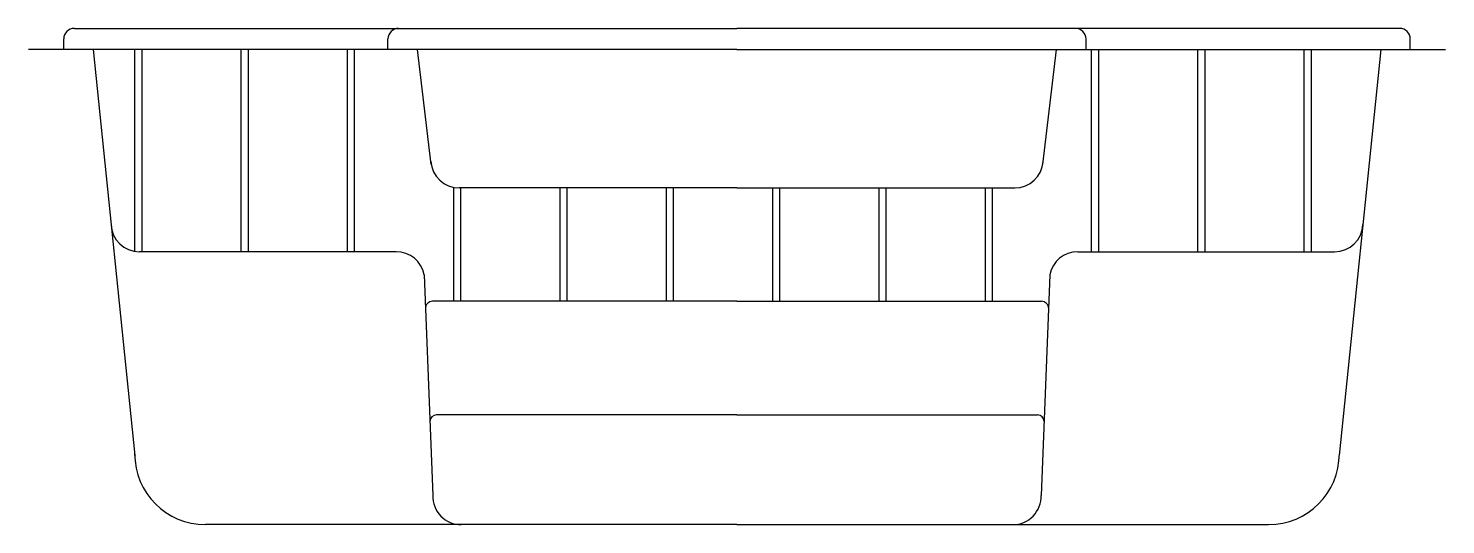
# Model space of a CAD drawing. Extents: x -1299.58 to -1295.58, y 381.45 to 382.85.
import ezdxf

# ---------------------------------------------------------------- set-up
doc = ezdxf.new("R2010")
doc.units = 0
doc.header["$LTSCALE"] = 10
doc.header["$MEASUREMENT"] = 0
doc.layers.add('Piscinas_Fibratec', color=4, linetype='CONTINUOUS')

msp = doc.modelspace()

# ---------------------------------------------------------------- linework, layer by layer
at = {"layer": 'Piscinas_Fibratec', "color": 2}
for p, q in [((-1299.4505, 382.8538), (-1297.5805, 382.8538)), ((-1295.7105, 382.8538), (-1297.5805, 382.8538)), ((-1299.4805, 382.7938), (-1299.4805, 382.8238)), ((-1298.5655, 382.7938), (-1298.5655, 382.8238)), ((-1296.5955, 382.7938), (-1296.5955, 382.8238)), ((-1295.6805, 382.7938), (-1295.6805, 382.8238)), ((-1297.5805, 382.7938), (-1299.5805, 382.7938)), ((-1297.5805, 382.7938), (-1295.5805, 382.7938))]:
    msp.add_line(p, q, dxfattribs=at)
at = {"layer": 'Piscinas_Fibratec'}
for p, q in [((-1299.3974, 382.7938), (-1299.2804, 381.6488)), ((-1298.4434, 382.4701), (-1298.4819, 382.7938)), ((-1296.7176, 382.4701), (-1296.6791, 382.7938)), ((-1295.7636, 382.7938), (-1295.8806, 381.6488)), ((-1297.5805, 382.4038), (-1298.3646, 382.4038)), ((-1297.5805, 382.4038), (-1296.7964, 382.4038)), ((-1298.5422, 382.2238), (-1299.2671, 382.2238)), ((-1296.6188, 382.2238), (-1295.8939, 382.2238)), ((-1298.4635, 382.1585), (-1298.4388, 381.5363)), ((-1296.6974, 382.1585), (-1296.7222, 381.5363)), ((-1298.4355, 382.0838), (-1298.4401, 382.0838)), ((-1297.5805, 382.0838), (-1298.4355, 382.0838)), ((-1297.5805, 382.0838), (-1296.7255, 382.0838)), ((-1296.7255, 382.0838), (-1296.7209, 382.0838)), ((-1297.5805, 381.7638), (-1298.4286, 381.7638)), ((-1297.5805, 381.7638), (-1296.7324, 381.7638)), ((-1297.5805, 381.4538), (-1299.0805, 381.4538)), ((-1297.5805, 381.4538), (-1296.0805, 381.4538))]:
    msp.add_line(p, q, dxfattribs=at)
at = {"layer": 'Piscinas_Fibratec', "color": 1}
for p, q in [((-1299.2805, 382.7938), (-1299.2805, 382.2249)), ((-1299.2605, 382.7938), (-1299.2605, 382.2238)), ((-1298.9805, 382.7938), (-1298.9805, 382.2238)), ((-1298.9605, 382.7938), (-1298.9605, 382.2238)), ((-1298.6805, 382.7938), (-1298.6805, 382.2238)), ((-1298.6605, 382.7938), (-1298.6605, 382.2238)), ((-1296.5805, 382.7938), (-1296.5805, 382.2238)), ((-1296.5605, 382.7938), (-1296.5605, 382.2238)), ((-1296.2805, 382.7938), (-1296.2805, 382.2238)), ((-1296.2605, 382.7938), (-1296.2605, 382.2238)), ((-1295.9805, 382.7938), (-1295.9805, 382.2238)), ((-1295.9605, 382.7938), (-1295.9605, 382.2238)), ((-1298.3805, 382.4054), (-1298.3805, 382.0838)), ((-1298.3605, 382.4038), (-1298.3605, 382.0838)), ((-1298.0805, 382.4038), (-1298.0805, 382.0838)), ((-1298.0605, 382.4038), (-1298.0605, 382.0838)), ((-1297.7805, 382.4038), (-1297.7805, 382.0838)), ((-1297.7605, 382.4038), (-1297.7605, 382.0838)), ((-1297.4805, 382.4038), (-1297.4805, 382.0838)), ((-1297.4605, 382.4038), (-1297.4605, 382.0838)), ((-1297.1805, 382.4038), (-1297.1805, 382.0838)), ((-1297.1605, 382.4038), (-1297.1605, 382.0838)), ((-1296.8805, 382.4038), (-1296.8805, 382.0838)), ((-1296.8605, 382.4038), (-1296.8605, 382.0838))]:
    msp.add_line(p, q, dxfattribs=at)
at = {"layer": 'Piscinas_Fibratec', "color": 2}
for centre, start, end in [((-1299.4505, 382.8238), 90, 180), ((-1298.5355, 382.8238), 90, 180), ((-1296.6255, 382.8238), 0, 90), ((-1295.7105, 382.8238), 0, 90)]:
    msp.add_arc(centre, 0.03, start, end, dxfattribs=at)
at = {"layer": 'Piscinas_Fibratec'}
for centre, radius, start, end in [((-1298.3646, 382.4838), 0.08, 183.7047, 270), ((-1296.7964, 382.4838), 0.08, 270, 356.2953), ((-1299.2671, 382.3038), 0.08, 182.1865, 270), ((-1295.8939, 382.3038), 0.08, 270, 357.8135), ((-1298.5422, 382.1438), 0.08, 10.6045, 90), ((-1296.6188, 382.1438), 0.08, 90, 169.3955), ((-1298.4401, 382.0638), 0.02, 90, 171.5168), ((-1296.7209, 382.0638), 0.02, 8.4832, 90), ((-1298.4271, 381.7438), 0.02, 94.2184, 176.1933), ((-1296.7338, 381.7438), 0.02, 3.8067, 85.7816), ((-1298.4271, 381.7438), 0.02, 188.3658, 188.4238), ((-1296.7338, 381.7438), 0.02, 351.5762, 351.6342), ((-1299.0805, 381.6538), 0.2, 180, 270), ((-1296.0805, 381.6538), 0.2, 270, 0), ((-1298.3588, 381.5338), 0.08, 178.1786, 270), ((-1296.8022, 381.5338), 0.08, 270, 1.8214)]:
    msp.add_arc(centre, radius, start, end, dxfattribs=at)

doc.saveas('drawing.dxf')
